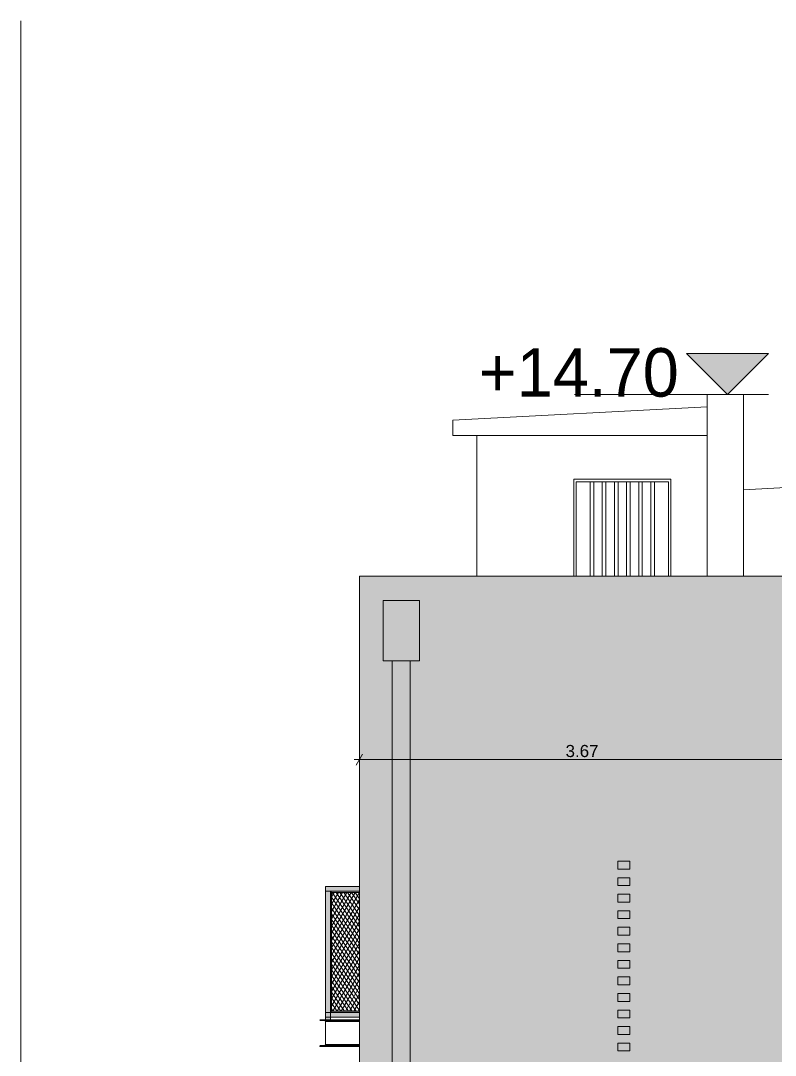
# Model space of a CAD drawing. Header units: millimetres. Extents: x 475206255 to 476720147, y 4620882299 to 4621447368.
# Drawn here: x 475373834 to 475380064, y 4621092952 to 4621101491 of the extents above; entities that cross this region are included whole.
import ezdxf

# ---------------------------------------------------------------- set-up
doc = ezdxf.new("R2010")
doc.units = ezdxf.units.MM
doc.header["$MEASUREMENT"] = 0
for name, color, linetype, lineweight in [('0_Pen_No__1_Pen_No__250', 7, 'Continuous', 0), ('0_Pen_No__250_Pen_No__142', 142, 'Continuous', 0), ('0_Pen_No__7_Pen_No__7', 7, 'Continuous', 0), ('Dimensioning - General_Pen_No__142', 142, 'Continuous', 0), ('New_2D Drafting - General_Pen_No__30_Pen_No__9_Pen_No__9_Pen_No__255', 255, 'Continuous', 0), ('New_2D Drafting - General_Pen_No__30_Pen_No__9_Pen_No__9_Pen_No__7', 7, 'Continuous', 0), ('New_2D Drafting - General_Pen_No__4', 7, 'Continuous', 0), ('New_2D Drafting - General_Pen_No__7', 7, 'Continuous', 0), ('New_shenobebi_Pen_No__7', 7, 'Continuous', 0), ('New_Structural - Bearing_Pen_No__1', 1, 'Continuous', 0), ('New_Structural - Bearing_Pen_No__250', 7, 'Continuous', 0), ('New_Structural - Bearing_Pen_No__7', 7, 'Continuous', 0), ('Structural - Bearing_Pen_No__7', 7, 'Continuous', 0), ('zoma_Pen_No__1_Pen_No__142', 142, 'Continuous', 0)]:
    doc.layers.add(name, color=color, linetype=linetype, lineweight=lineweight)
doc.layers.add('Dimensioning - General', color=7, linetype='Continuous')
doc.layers.add('New_2D Drafting - General_Pen_No__30_Pen_No__9_Pen_No__9_Pen_No__254', color=7, linetype='Continuous', lineweight=0, true_color=0xcccccc)
doc.styles.add('GENERATED_STYLE_2', font='arial.ttf')
doc.styles.add('GENERATED_STYLE_4', font='ACADMTAV.TTF')
doc.dimstyles.new('GENERATED_STYLE__18', dxfattribs={"dimtxt": 100, "dimasz": 68.640772, "dimexe": 0.18, "dimexo": 0.0625, "dimgap": 0, "dimtad": 1, "dimtih": 1, "dimtoh": 1, "dimlfac": 0.001, "dimzin": 0, "dimdsep": 46, "dimtxsty": 'GENERATED_STYLE_2', "dimblk": 'ARROWHEAD_2', "dimblk1": 'ARROWHEAD_2', "dimblk2": 'ARROWHEAD_2', "dimcen": 0.09, "dimse1": 1, "dimse2": 1, "dimclrd": 142, "dimclre": 142, "dimclrt": 142, "dimadec": 0, "dimazin": 0, "dimtfac": 1, "dimtdec": 4, "dimtmove": 0, "dimatfit": 3, "dimfxl": 1, "dimtolj": 1, "dimtzin": 0, "dimarcsym": 0})

# ---------------------------------------------------------------- blocks, each defined once
blk = doc.blocks.new('*D2040', base_point=(475826095.8, 4621095193.2))
at = {"layer": 'Dimensioning - General_Pen_No__142', "color": 142, "linetype": 'Continuous', "lineweight": 0, "transparency": 16777216}
for p, q in [((475376656.5, 4621095437.5), (475376604.4, 4621095347.2)), ((475376630.5, 4621095324.6), (475376630.5, 4621095460.1)), ((475380326.7, 4621095437.5), (475380274.5, 4621095347.2)), ((475380300.6, 4621095324.6), (475380300.6, 4621095460.1)), ((475376586.3, 4621095392.4), (475376630.5, 4621095392.4)), ((475376630.5, 4621095392.4), (475380300.6, 4621095392.4))]:
    blk.add_line(p, q, dxfattribs=at)
at = {"layer": 'Dimensioning - General_Pen_No__142', "color": 142, "lineweight": 0, "transparency": 16777216, "insert": (475378332.1, 4621095412.4), "char_height": 100, "attachment_point": 7, "style": 'GENERATED_STYLE_2'}
blk.add_mtext('\\A1;{\\pql;\\fArial|b0|i0|c204|p0;\\W1.000000;3.67}', dxfattribs=at)
blk = doc.blocks.new('ARROWHEAD_2')
at = {"color": 0, "linetype": 'Continuous', "lineweight": 0}
for p, q in [((0, 0), (-1, 0)), ((-0.38, -0.66), (0.38, 0.66))]:
    blk.add_line(p, q, dxfattribs=at)
blk = doc.blocks.new('*D2048', base_point=(475826095.8, 4621095193.2))
at = {"layer": 'Dimensioning - General_Pen_No__142', "color": 142, "linetype": 'Continuous', "lineweight": 0, "transparency": 16777216}
for p, q in [((475376656.5, 4621085798.6), (475376604.4, 4621085708.3)), ((475376630.5, 4621085685.7), (475376630.5, 4621085821.2)), ((475381926.5, 4621085798.6), (475381874.4, 4621085708.3)), ((475381900.5, 4621085685.7), (475381900.5, 4621085821.2)), ((475376586.3, 4621085753.4), (475376630.5, 4621085753.4)), ((475376630.5, 4621085753.4), (475381900.5, 4621085753.4))]:
    blk.add_line(p, q, dxfattribs=at)
at = {"layer": 'Dimensioning - General_Pen_No__142', "color": 142, "lineweight": 0, "transparency": 16777216, "insert": (475379132, 4621085773.4), "char_height": 100, "attachment_point": 7, "style": 'GENERATED_STYLE_2'}
blk.add_mtext('\\A1;{\\pql;\\fArial|b0|i0|c204|p0;\\W1.000000;5.27}', dxfattribs=at)

msp = doc.modelspace()

# ---------------------------------------------------------------- hatches: boundary and pattern name
at = {"layer": '0_Pen_No__250_Pen_No__142', "linetype": 'Continuous', "lineweight": 0}
msp.add_hatch(color=142, dxfattribs=at).paths.add_polyline_path([(475379669.228, 4621098406.595), (475379331.535, 4621098744.124), (475380006.757, 4621098744.289)])
at = {"layer": 'New_2D Drafting - General_Pen_No__30_Pen_No__9_Pen_No__9_Pen_No__254', "linetype": 'Continuous', "lineweight": 0, "true_color": 0xcccccc}
h = msp.add_hatch(dxfattribs=at)
h.set_pattern_fill('BRICK___RUNNING_BOND', color=254, style=0, pattern_type=2)
h.set_pattern_definition([(180, (475384300.59, 4621091916.26), (0, 66.64), []), (90, (475384300.6, 4621091916.26), (244.8, 0), [66.64, -66.64]), (90, (475384178.2, 4621091982.9), (244.8, 0), [66.64, -66.64])])
h.paths.add_polyline_path([(475391970.899, 4621083607.048), (475391970.899, 4621096906.641), (475376630.462, 4621096906.638), (475376630.452, 4621083607.048)])
h.paths.add_polyline_path([(475384900.596, 4621086627.05), (475380300.597, 4621086627.05), (475380300.597, 4621086847.05), (475380300.597, 4621089827.05), (475380300.597, 4621090047.084), (475380300.597, 4621096447.05), (475381110.597, 4621096447.05), (475384900.596, 4621096447.05), (475384900.596, 4621096227.05), (475381110.597, 4621096227.05), (475381110.597, 4621093247.084), (475382751.068, 4621093247.084), (475382751.068, 4621093807.044), (475381351.068, 4621093807.044), (475381351.068, 4621095807.044), (475383651.697, 4621095807.044), (475383651.697, 4621093807.044), (475383651.068, 4621093807.044), (475383651.068, 4621093247.084), (475384900.597, 4621093247.084), (475384900.597, 4621093027.05), (475381110.597, 4621093027.05), (475381110.597, 4621090047.084), (475382751.068, 4621090047.084), (475382751.068, 4621090607.044), (475381351.068, 4621090607.044), (475381351.068, 4621092607.044), (475383651.068, 4621092607.044), (475383651.068, 4621090047.084), (475384900.597, 4621090047.084), (475384900.597, 4621089827.05), (475381110.597, 4621089827.05), (475381110.597, 4621086847.05), (475382751.068, 4621086847.05), (475382751.068, 4621087407.044), (475381351.068, 4621087407.044), (475381351.068, 4621089407.044), (475382751.068, 4621089407.044), (475383651.068, 4621089407.044), (475383651.068, 4621086847.05), (475384900.596, 4621086847.05)], flags=0)
h.paths.add_polyline_path([(475383500.456, 4621084607.045), (475381900.456, 4621084607.045), (475381900.456, 4621086207.044), (475383500.456, 4621086207.044)], flags=0)
h.paths.add_polyline_path([(475388000.135, 4621094207.044), (475388000.135, 4621095807.045), (475387100.135, 4621095807.045), (475387100.135, 4621094207.044)], flags=0)
h.paths.add_polyline_path([(475387100.135, 4621089407.044), (475388000.135, 4621089407.044), (475388000.135, 4621087807.044), (475387100.135, 4621087807.044)], flags=0)
h.paths.add_polyline_path([(475387100.135, 4621092607.044), (475388000.135, 4621092607.044), (475388000.135, 4621091007.044), (475387100.135, 4621091007.044)], flags=0)
h.paths.add_polyline_path([(475385700.901, 4621084607.044), (475387300.901, 4621084607.044), (475387300.901, 4621086207.044), (475385700.901, 4621086207.044)], flags=0)
at = {"layer": 'New_2D Drafting - General_Pen_No__30_Pen_No__9_Pen_No__9_Pen_No__255', "linetype": 'Continuous', "lineweight": 0}
for points in [[(475376825.461, 4621096207.07), (475377125.461, 4621096207.07), (475377125.461, 4621096707.07), (475376825.461, 4621096707.07)], [(475377050.461, 4621083545.829), (475376900.461, 4621083567.285), (475376900.461, 4621096207.07), (475377050.461, 4621096207.07)], [(475376350.794, 4621094346.261), (475376630.46, 4621094346.261), (475376630.46, 4621094306.261), (475376350.794, 4621094306.261)], [(475376350.794, 4621093246.26), (475376390.8, 4621093246.26), (475376390.8, 4621094306.261), (475376350.794, 4621094306.261)], [(475376400.8, 4621093316.26), (475376390.8, 4621093306.26), (475376390.8, 4621094306.261), (475376400.8, 4621094296.261)], [(475376400.8, 4621094296.261), (475376630.46, 4621094296.261), (475376630.46, 4621094306.261), (475376390.8, 4621094306.261)], [(475376350.794, 4621093306.26), (475376630.46, 4621093306.26), (475376630.46, 4621093266.26), (475376350.794, 4621093266.26)], [(475376390.431, 4621093306.26), (475376630.46, 4621093306.26), (475376630.46, 4621093316.26), (475376400.431, 4621093316.26)]]:
    msp.add_hatch(color=255, dxfattribs=at).paths.add_polyline_path(points)
at = {"layer": 'New_2D Drafting - General_Pen_No__7', "linetype": 'Continuous', "lineweight": 0}
h = msp.add_hatch(dxfattribs=at)
h.set_pattern_fill('BATT_INSULATION', style=0, pattern_type=2)
h.set_pattern_definition([(60, (475826095.757, 4621095193.19), (-25.9807621, 15), []), (124.306619, (475826095.757, 4621095193.19), (23.8156986, 11.25), [])])
h.paths.add_polyline_path([(475376630.46, 4621093316.26), (475376400.8, 4621093316.26), (475376400.8, 4621094296.261), (475376630.46, 4621094296.261)])

# ---------------------------------------------------------------- linework, layer by layer
at = {"layer": '0_Pen_No__1_Pen_No__250', "color": 7, "linetype": 'Continuous', "lineweight": 0, "flags": 128}
for points in [[(475379669.228, 4621098406.595), (475379331.535, 4621098744.124), (475379669.146, 4621098744.206)], [(475379669.228, 4621098406.595), (475380006.757, 4621098744.289), (475379669.146, 4621098744.206)], [(475378406.839, 4621098406.287), (475380006.839, 4621098406.678)]]:
    msp.add_lwpolyline(points, dxfattribs=at)
at = {"layer": '0_Pen_No__250_Pen_No__142', "color": 142, "linetype": 'Continuous', "lineweight": 0, "flags": 128}
msp.add_lwpolyline([(475379669.228, 4621098406.595), (475379331.535, 4621098744.124), (475380006.757, 4621098744.289)], close=True, dxfattribs=at)
at = {"layer": '0_Pen_No__7_Pen_No__7', "color": 7, "linetype": 'Continuous', "lineweight": 0}
for p, q in [((475379500.594, 4621098305.348), (475377400.594, 4621098194.747)), ((475377400.594, 4621098194.747), (475377400.594, 4621098068.61)), ((475379500.594, 4621098068.61), (475377400.594, 4621098068.61)), ((475380433.733, 4621097652.943), (475379800.603, 4621097619.598))]:
    msp.add_line(p, q, dxfattribs=at)
at = {"layer": 'New_2D Drafting - General_Pen_No__30_Pen_No__9_Pen_No__9_Pen_No__7', "color": 7, "linetype": 'Continuous', "lineweight": 0, "flags": 128}
for points in [[(475391970.899, 4621083607.048), (475391970.899, 4621096906.641), (475376630.462, 4621096906.638), (475376630.452, 4621083607.048)], [(475376825.461, 4621096207.07), (475377125.461, 4621096207.07), (475377125.461, 4621096707.07), (475376825.461, 4621096707.07)], [(475377050.461, 4621083545.829), (475376900.461, 4621083567.285), (475376900.461, 4621096207.07), (475377050.461, 4621096207.07)], [(475376350.794, 4621094346.261), (475376630.46, 4621094346.261), (475376630.46, 4621094306.261), (475376350.794, 4621094306.261)], [(475376350.794, 4621093246.26), (475376390.8, 4621093246.26), (475376390.8, 4621094306.261), (475376350.794, 4621094306.261)], [(475376400.8, 4621093316.26), (475376390.8, 4621093306.26), (475376390.8, 4621094306.261), (475376400.8, 4621094296.261)], [(475376400.8, 4621094296.261), (475376630.46, 4621094296.261), (475376630.46, 4621094306.261), (475376390.8, 4621094306.261)], [(475376350.794, 4621093306.26), (475376630.46, 4621093306.26), (475376630.46, 4621093266.26), (475376350.794, 4621093266.26)], [(475376390.431, 4621093306.26), (475376630.46, 4621093306.26), (475376630.46, 4621093316.26), (475376400.431, 4621093316.26)]]:
    msp.add_lwpolyline(points, close=True, dxfattribs=at)
at = {"layer": 'New_2D Drafting - General_Pen_No__4', "color": 7, "linetype": 'Continuous', "lineweight": 0, "flags": 128}
msp.add_lwpolyline([(475376630.46, 4621093316.26), (475376400.8, 4621093316.26), (475376400.8, 4621094296.261), (475376630.46, 4621094296.261)], close=True, dxfattribs=at)
at = {"layer": 'New_shenobebi_Pen_No__7', "color": 7, "linetype": 'Continuous', "lineweight": 0}
for p, q in [((475378535.594, 4621096906.638), (475378535.594, 4621097686.496)), ((475378565.594, 4621096906.638), (475378565.594, 4621097686.496)), ((475378635.594, 4621096906.638), (475378635.594, 4621097686.496)), ((475378665.594, 4621096906.638), (475378665.594, 4621097686.496)), ((475378735.594, 4621096906.638), (475378735.594, 4621097686.496)), ((475378765.594, 4621096906.638), (475378765.594, 4621097686.496)), ((475378835.594, 4621096906.638), (475378835.594, 4621097686.496)), ((475378865.594, 4621096906.638), (475378865.594, 4621097686.496)), ((475378935.594, 4621096906.638), (475378935.594, 4621097686.496)), ((475378965.594, 4621096906.638), (475378965.594, 4621097686.496)), ((475379035.594, 4621096906.638), (475379035.594, 4621097686.496)), ((475379065.594, 4621096906.638), (475379065.594, 4621097686.496))]:
    msp.add_line(p, q, dxfattribs=at)
for points in [[(475378400.594, 4621096906.638), (475378400.594, 4621097706.496), (475379200.594, 4621097706.496), (475379200.594, 4621096906.638)], [(475378420.594, 4621096906.638), (475378420.594, 4621097686.496), (475379180.594, 4621097686.496), (475379180.594, 4621096906.638)]]:
    msp.add_lwpolyline(points, dxfattribs=at)
at = {"layer": 'New_Structural - Bearing_Pen_No__1', "color": 1, "linetype": 'Continuous', "lineweight": 0}
msp.add_line((475373833.579, 4621101491.2), (475373833.579, 4621074759.874), dxfattribs=at)
at = {"layer": 'New_Structural - Bearing_Pen_No__250', "color": 7, "linetype": 'Continuous', "lineweight": 0}
for p, q in [((475378763.693, 4621094489.695), (475378763.693, 4621094554.695)), ((475378863.365, 4621094554.695), (475378763.693, 4621094554.695)), ((475378863.365, 4621094489.695), (475378763.693, 4621094489.695)), ((475378863.365, 4621094489.695), (475378863.365, 4621094554.695)), ((475378763.693, 4621094353.178), (475378763.693, 4621094418.178)), ((475378863.365, 4621094418.178), (475378763.693, 4621094418.178)), ((475378863.365, 4621094353.178), (475378863.365, 4621094418.178)), ((475378863.365, 4621094353.178), (475378763.693, 4621094353.178)), ((475378763.693, 4621094216.661), (475378763.693, 4621094281.661)), ((475378863.365, 4621094281.661), (475378763.693, 4621094281.661)), ((475378863.365, 4621094216.661), (475378863.365, 4621094281.661)), ((475378863.365, 4621094216.661), (475378763.693, 4621094216.661)), ((475378763.693, 4621094080.143), (475378763.693, 4621094145.143)), ((475378863.365, 4621094145.143), (475378763.693, 4621094145.143)), ((475378863.365, 4621094080.143), (475378863.365, 4621094145.143)), ((475378863.365, 4621094080.143), (475378763.693, 4621094080.143)), ((475378763.693, 4621093943.626), (475378763.693, 4621094008.626)), ((475378863.365, 4621094008.626), (475378763.693, 4621094008.626)), ((475378863.365, 4621093943.626), (475378863.365, 4621094008.626)), ((475378863.365, 4621093943.626), (475378763.693, 4621093943.626)), ((475378763.693, 4621093807.109), (475378763.693, 4621093872.109)), ((475378863.365, 4621093872.109), (475378763.693, 4621093872.109)), ((475378863.365, 4621093807.109), (475378763.693, 4621093807.109)), ((475378863.365, 4621093807.109), (475378863.365, 4621093872.109)), ((475378763.693, 4621093670.591), (475378763.693, 4621093735.591)), ((475378863.365, 4621093735.591), (475378763.693, 4621093735.591)), ((475378863.365, 4621093670.591), (475378863.365, 4621093735.591)), ((475378863.365, 4621093670.591), (475378763.693, 4621093670.591)), ((475378763.693, 4621093534.074), (475378763.693, 4621093599.074)), ((475378863.365, 4621093599.074), (475378763.693, 4621093599.074)), ((475378863.365, 4621093534.074), (475378863.365, 4621093599.074)), ((475378863.365, 4621093534.074), (475378763.693, 4621093534.074)), ((475378763.693, 4621093397.557), (475378763.693, 4621093462.557)), ((475378863.365, 4621093462.557), (475378763.693, 4621093462.557)), ((475378863.365, 4621093397.557), (475378863.365, 4621093462.557)), ((475378863.365, 4621093397.557), (475378763.693, 4621093397.557)), ((475378763.693, 4621093261.04), (475378763.693, 4621093326.04)), ((475378863.365, 4621093326.04), (475378763.693, 4621093326.04)), ((475378863.365, 4621093261.04), (475378863.365, 4621093326.04)), ((475378863.365, 4621093261.04), (475378763.693, 4621093261.04)), ((475378763.693, 4621093124.522), (475378763.693, 4621093189.522)), ((475378863.365, 4621093189.522), (475378763.693, 4621093189.522)), ((475378863.365, 4621093124.522), (475378763.693, 4621093124.522)), ((475378863.365, 4621093124.522), (475378863.365, 4621093189.522)), ((475378763.693, 4621092988.005), (475378763.693, 4621093053.005)), ((475378863.365, 4621093053.005), (475378763.693, 4621093053.005)), ((475378863.365, 4621092988.005), (475378863.365, 4621093053.005)), ((475378863.365, 4621092988.005), (475378763.693, 4621092988.005))]:
    msp.add_line(p, q, dxfattribs=at)
at = {"layer": 'New_Structural - Bearing_Pen_No__7', "color": 7, "linetype": 'Continuous', "lineweight": 0}
for p, q in [((475379500.594, 4621096906.697), (475379500.594, 4621098406.554)), ((475379800.594, 4621098406.496), (475379500.594, 4621098406.496)), ((475379800.594, 4621096906.638), (475379800.594, 4621098406.496)), ((475377600.594, 4621096906.638), (475377600.594, 4621098068.61))]:
    msp.add_line(p, q, dxfattribs=at)
at = {"layer": 'Structural - Bearing_Pen_No__7', "color": 7, "linetype": 'Continuous', "lineweight": 0}
for p, q in [((475376304.468, 4621093243.772), (475376304.468, 4621093246.267)), ((475376630.487, 4621093246.267), (475376304.468, 4621093246.267)), ((475376304.867, 4621093242.242), (475376304.468, 4621093243.772)), ((475376630.487, 4621093243.772), (475376304.468, 4621093243.772)), ((475376306.005, 4621093240.944), (475376304.867, 4621093242.242)), ((475376307.708, 4621093240.077), (475376306.005, 4621093240.944)), ((475376308.93, 4621093239.817), (475376307.708, 4621093240.077)), ((475376346.331, 4621093235.827), (475376308.93, 4621093239.817)), ((475376630.487, 4621093239.817), (475376308.93, 4621093239.817)), ((475376347.553, 4621093235.568), (475376346.331, 4621093235.827)), ((475376630.487, 4621093235.827), (475376346.331, 4621093235.827)), ((475376349.256, 4621093234.701), (475376347.553, 4621093235.568)), ((475376350.394, 4621093233.403), (475376349.256, 4621093234.701)), ((475376350.794, 4621093231.872), (475376350.394, 4621093233.403)), ((475376350.794, 4621093040.662), (475376350.794, 4621093231.872)), ((475376630.488, 4621093231.872), (475376350.794, 4621093231.872)), ((475376304.468, 4621093028.762), (475376304.867, 4621093030.293)), ((475376304.468, 4621093026.267), (475376304.468, 4621093028.762)), ((475376630.493, 4621093028.762), (475376304.468, 4621093028.762)), ((475376630.493, 4621093026.267), (475376304.468, 4621093026.267)), ((475376304.867, 4621093030.293), (475376306.005, 4621093031.591)), ((475376306.005, 4621093031.591), (475376307.708, 4621093032.458)), ((475376307.708, 4621093032.458), (475376308.93, 4621093032.717)), ((475376308.93, 4621093032.717), (475376346.331, 4621093036.707)), ((475376630.492, 4621093032.717), (475376308.93, 4621093032.717)), ((475376346.331, 4621093036.707), (475376347.553, 4621093036.967)), ((475376630.492, 4621093036.707), (475376346.331, 4621093036.707)), ((475376347.553, 4621093036.967), (475376349.256, 4621093037.834)), ((475376349.256, 4621093037.834), (475376350.394, 4621093039.131)), ((475376350.394, 4621093039.131), (475376350.794, 4621093040.662)), ((475376630.492, 4621093040.662), (475376350.794, 4621093040.662))]:
    msp.add_line(p, q, dxfattribs=at)

# ---------------------------------------------------------------- texts
at = {"layer": 'zoma_Pen_No__1_Pen_No__142', "color": 142, "linetype": 'Continuous', "lineweight": 0, "insert": (475379266.925, 4621098382.851), "char_height": 400, "attachment_point": 9, "rotation": 0.0139872, "style": 'GENERATED_STYLE_4'}
msp.add_mtext('\\A1;{\\pqr;\\fAcadMtavr|b0|i0|c0|p0;\\W1.000000;+1\\fAcadMtavr|b0|i0|c0|p0;\\W1.000000;4\\fAcadMtavr|b0|i0|c0|p0;\\W1.000000;.\\fAcadMtavr|b0|i0|c0|p0;\\W1.000000;70}', dxfattribs=at)

# ---------------------------------------------------------------- dimensions: what is measured, and where the dimension line sits
at = {"layer": 'Dimensioning - General', "color": 142, "linetype": 'Continuous', "lineweight": 0}
for base, p1, p2, picture, middle in [((475381900.456, 4621085753.437), (475376630.461, 4621096021.789), (475381900.456, 4621087037.234), '*D2048', (475379261.456, 4621085823.437)), ((475380300.597, 4621095392.367), (475376630.461, 4621095191.6), (475380300.597, 4621095805.855), '*D2040', (475378461.527, 4621095462.367))]:
    dim = msp.add_linear_dim(base=base, p1=p1, p2=p2, dimstyle='GENERATED_STYLE__18', dxfattribs=at)
    dim.commit()
    dim.dimension.update_dxf_attribs({"geometry": picture, "text_midpoint": middle, "dimtype": 160})

doc.saveas('drawing.dxf')
